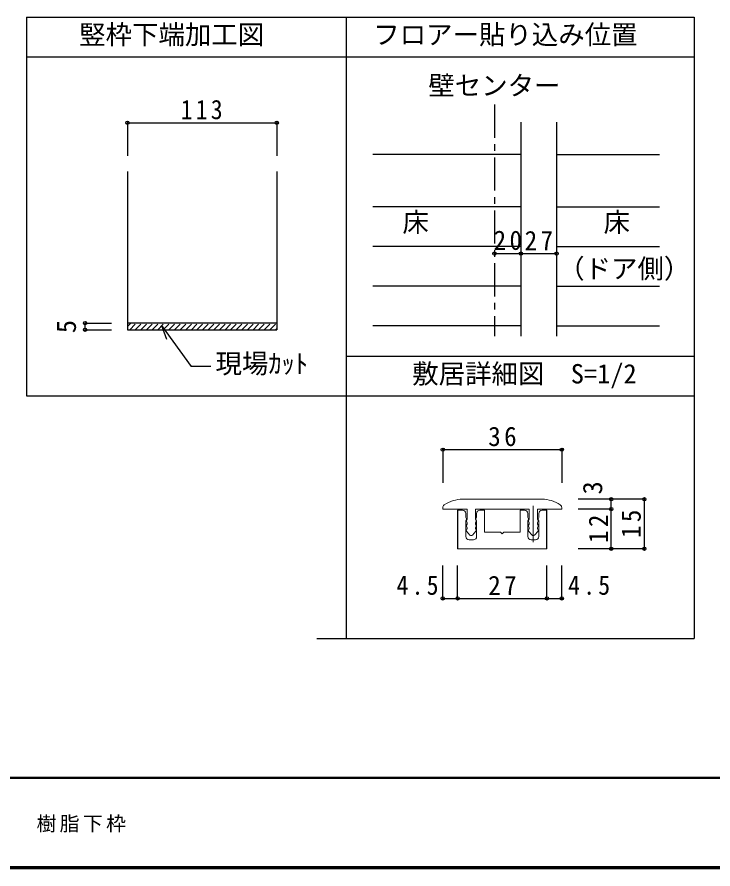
# Model space of a CAD drawing. Units: millimetres at full size, sheet at 1:5, with parts at other scales. Extents: x -973 to 977, y -718 to 696.
# Drawn here: x -529 to -3, y -701 to -56 of the extents above; entities that cross this region are included whole.
import ezdxf
from ezdxf.enums import TextEntityAlignment as Align

# ---------------------------------------------------------------- set-up
doc = ezdxf.new("R2010")
doc.units = ezdxf.units.MM
doc.header["$LTSCALE"] = 5
doc.header["$PDMODE"] = 32
doc.header["$PDSIZE"] = 2.5
doc.linetypes.add('CHAIN1', pattern=[8, 5, -1, 1, -1])
doc.linetypes.add('DASHED1', pattern=[1.8, 1.2, -0.6])
for name, color, linetype in [('0-1_通り芯', 4, 'CHAIN1'), ('0-4_枠', 3, 'Continuous'), ('0-A_文字', 3, 'Continuous'), ('0-B_寸法', 7, 'Continuous'), ('0-C_ハッチ', 4, 'Continuous'), ('0-D_', 4, 'Continuous'), ('1-B_寸法', 7, 'Continuous'), ('F-1_枠', 6, 'Continuous'), ('F-A_文字', 7, 'Continuous')]:
    doc.layers.add(name, color=color, linetype=linetype)
doc.layers.add('1-7_金物', color=7, linetype='Continuous', lineweight=18)
doc.styles.add('ＭＳ ゴシック', font='')
doc.styles.get('ＭＳ ゴシック').set_extended_font_data('MS Gothic')

msp = doc.modelspace()

# ---------------------------------------------------------------- linework, layer by layer
at = {"layer": '0-1_通り芯'}
msp.add_line((-167.959, -122.75), (-167.959, -297.827), dxfattribs=at)
at = {"layer": '0-4_枠'}
for p, q in [((-521.888, -56.5), (-521.888, -343.026)), ((-521.888, -56.5), (-302.337, -56.5)), ((-280.142, -56.5), (-280.142, -526.5)), ((-521.888, -86.5), (-302.337, -86.5)), ((-147.959, -135.95), (-147.959, -297.827)), ((-120.959, -135.95), (-120.959, -297.827)), ((-445.613, -173.432), (-445.613, -293.007)), ((-332.613, -173.432), (-332.613, -293.007)), ((-332.613, -288.007), (-445.613, -288.007)), ((-445.613, -293.007), (-332.613, -293.007)), ((-521.888, -343.026), (-280.142, -343.026))]:
    msp.add_line(p, q, dxfattribs=at)
at = {"layer": '0-A_文字'}
for p, q in [((-302.337, -56.5), (-16.924, -56.5)), ((-16.924, -56.5), (-16.924, -526.5)), ((-302.337, -86.5), (-16.924, -86.5)), ((-280.142, -313.026), (-16.924, -313.026)), ((-280.142, -343.026), (-16.924, -343.026)), ((-302.337, -526.5), (-16.924, -526.5))]:
    msp.add_line(p, q, dxfattribs=at)
at = {"layer": '0-A_文字', "color": 7}
for p, q in [((-419.74, -289.889), (-397.45, -320.725)), ((-419.74, -289.889), (-415.993, -300.196)), ((-382.53, -320.725), (-397.45, -320.725))]:
    msp.add_line(p, q, dxfattribs=at)
at = {"layer": '0-B_寸法', "color": 4}
for p, q in [((-445.613, -136.5), (-332.613, -136.5)), ((-445.613, -136.5), (-445.613, -161.5)), ((-332.613, -136.5), (-332.613, -161.5)), ((-167.959, -235.364), (-147.959, -235.364)), ((-147.959, -235.364), (-120.959, -235.364)), ((-477.671, -288.007), (-457.671, -288.007)), ((-477.671, -293.007), (-477.671, -288.007)), ((-477.671, -293.007), (-457.671, -293.007))]:
    msp.add_line(p, q, dxfattribs=at)
at = {"layer": '0-B_寸法'}
for p in [(-445.613, -136.5), (-332.613, -136.5), (-167.959, -235.364), (-147.959, -235.364), (-120.959, -235.364), (-477.671, -288.007), (-477.671, -293.007)]:
    msp.add_point(p, dxfattribs=at)
at = {"layer": '0-C_ハッチ', "linetype": 'DASHED1'}
for p, q in [((-445.613, -290.454), (-443.167, -288.007)), ((-443.924, -293.007), (-438.924, -288.007)), ((-439.681, -293.007), (-434.681, -288.007)), ((-435.439, -293.007), (-430.439, -288.007)), ((-431.196, -293.007), (-426.196, -288.007)), ((-426.953, -293.007), (-421.953, -288.007)), ((-422.711, -293.007), (-417.711, -288.007)), ((-418.468, -293.007), (-413.468, -288.007)), ((-414.226, -293.007), (-409.226, -288.007)), ((-409.983, -293.007), (-404.983, -288.007)), ((-405.74, -293.007), (-400.74, -288.007)), ((-401.498, -293.007), (-396.498, -288.007)), ((-397.255, -293.007), (-392.255, -288.007)), ((-393.012, -293.007), (-388.012, -288.007)), ((-388.77, -293.007), (-383.77, -288.007)), ((-384.527, -293.007), (-379.527, -288.007)), ((-380.284, -293.007), (-375.284, -288.007)), ((-376.042, -293.007), (-371.042, -288.007)), ((-371.799, -293.007), (-366.799, -288.007)), ((-367.557, -293.007), (-362.557, -288.007)), ((-363.314, -293.007), (-358.314, -288.007)), ((-359.071, -293.007), (-354.071, -288.007)), ((-354.829, -293.007), (-349.829, -288.007)), ((-350.586, -293.007), (-345.586, -288.007)), ((-346.343, -293.007), (-341.343, -288.007)), ((-342.101, -293.007), (-337.101, -288.007)), ((-337.858, -293.007), (-332.858, -288.007)), ((-333.615, -293.007), (-332.613, -292.005))]:
    msp.add_line(p, q, dxfattribs=at)
at = {"layer": '0-D_'}
for p, q in [((-147.959, -160.364), (-259.959, -160.364)), ((-120.959, -160.364), (-42.959, -160.364)), ((-147.959, -199.978), (-259.959, -199.978)), ((-120.959, -199.978), (-42.959, -199.978)), ((-147.959, -229.978), (-259.959, -229.978)), ((-120.959, -229.978), (-42.959, -229.978)), ((-147.959, -259.978), (-259.959, -259.978)), ((-120.959, -259.978), (-42.959, -259.978)), ((-147.959, -289.978), (-259.959, -289.978)), ((-120.959, -289.978), (-42.959, -289.978))]:
    msp.add_line(p, q, dxfattribs=at)
at = {"layer": '1-7_金物'}
for p, q in [((-192.017, -421.203), (-132.017, -421.203)), ((-207.017, -428.703), (-207.017, -427.495)), ((-207.017, -428.703), (-188.642, -428.703)), ((-195.767, -429.453), (-195.767, -458.703)), ((-192.142, -429.453), (-195.767, -429.453)), ((-195.517, -429.453), (-195.517, -458.703)), ((-188.642, -436.203), (-188.642, -428.703)), ((-182.392, -428.703), (-141.642, -428.703)), ((-182.392, -436.203), (-182.392, -428.703)), ((-178.892, -429.453), (-175.517, -429.453)), ((-175.517, -429.453), (-175.517, -446.203)), ((-148.517, -429.453), (-148.517, -446.203)), ((-145.142, -429.453), (-148.517, -429.453)), ((-141.642, -436.203), (-141.642, -428.703)), ((-135.392, -428.703), (-117.017, -428.703)), ((-135.392, -436.203), (-135.392, -428.703)), ((-128.517, -429.453), (-128.517, -458.703)), ((-117.017, -428.703), (-117.017, -427.495)), ((-189.642, -435.078), (-189.642, -431.953)), ((-189.642, -435.078), (-189.123, -435.942)), ((-189.642, -437.578), (-189.123, -436.714)), ((-189.642, -449.453), (-189.642, -437.578)), ((-188.642, -436.203), (-189.16, -437.067)), ((-188.642, -438.703), (-189.16, -437.839)), ((-182.392, -436.203), (-181.873, -437.067)), ((-181.392, -435.078), (-181.91, -435.942)), ((-181.392, -437.578), (-181.91, -436.714)), ((-181.392, -435.078), (-181.392, -431.953)), ((-181.392, -449.453), (-181.392, -437.578)), ((-142.642, -435.078), (-142.642, -431.953)), ((-142.642, -435.078), (-142.123, -435.942)), ((-142.642, -437.578), (-142.123, -436.714)), ((-142.642, -449.453), (-142.642, -437.578)), ((-141.642, -436.203), (-142.16, -437.067)), ((-135.392, -436.203), (-134.873, -437.067)), ((-135.392, -438.703), (-134.873, -437.839)), ((-134.392, -435.078), (-134.91, -435.942)), ((-134.392, -437.578), (-134.91, -436.714)), ((-134.392, -435.078), (-134.392, -431.953)), ((-134.392, -449.453), (-134.392, -437.578)), ((-188.642, -439.953), (-189.16, -440.817)), ((-188.642, -442.453), (-189.16, -441.589)), ((-188.642, -443.703), (-189.16, -444.567)), ((-188.642, -439.953), (-188.642, -438.703)), ((-188.642, -442.453), (-188.642, -443.703)), ((-182.392, -439.953), (-181.873, -440.817)), ((-182.392, -442.453), (-181.873, -441.589)), ((-182.392, -443.703), (-182.392, -442.453)), ((-182.392, -443.703), (-181.873, -444.567)), ((-141.642, -439.953), (-142.16, -440.817)), ((-141.642, -442.453), (-142.16, -441.589)), ((-141.642, -443.703), (-142.16, -444.567)), ((-141.642, -443.703), (-141.642, -442.453)), ((-135.392, -439.953), (-135.392, -438.703)), ((-135.392, -439.953), (-134.873, -440.817)), ((-135.392, -442.453), (-134.873, -441.589)), ((-135.392, -442.453), (-135.392, -443.703)), ((-135.392, -443.703), (-134.873, -444.567)), ((-186.433, -448.303), (-189.067, -445.463)), ((-184.6, -448.303), (-181.967, -445.463)), ((-163.267, -446.203), (-175.517, -446.203)), ((-162.017, -447.453), (-163.267, -446.203)), ((-162.017, -447.453), (-160.767, -446.203)), ((-148.517, -446.203), (-160.767, -446.203)), ((-139.433, -448.303), (-142.067, -445.463)), ((-137.6, -448.303), (-134.967, -445.463)), ((-183.892, -451.953), (-187.142, -451.953)), ((-140.142, -451.953), (-136.892, -451.953))]:
    msp.add_line(p, q, dxfattribs=at)
at = {"layer": '1-7_金物', "color": 4}
msp.add_line((-138.517, -426.203), (-138.517, -453.556), dxfattribs=at)
at = {"layer": '1-7_金物'}
for points in [[(-131.892, -429.453), (-128.267, -429.453), (-128.267, -458.703), (-195.767, -458.703)], [(-182.392, -439.953), (-182.392, -438.703), (-181.873, -437.839)], [(-141.642, -439.953), (-141.642, -438.703), (-142.16, -437.839)]]:
    msp.add_lwpolyline(points, dxfattribs=at)
for centre, radius, start, end in [((-192.017, -446.203), 25, 90, 123.74899), ((-132.017, -446.203), 25, 56.25101, 90), ((-204.517, -427.495), 2.5, 123.74899, 180), ((-192.142, -431.953), 2.5, 0, 90), ((-178.892, -431.953), 2.5, 90, 180), ((-145.142, -431.953), 2.5, 0, 90), ((-131.892, -431.953), 2.5, 90, 180), ((-119.517, -427.495), 2.5, 0, 56.25101), ((-188.517, -437.453), 0.75, 149.05365, 210.94635), ((-189.767, -436.328), 0.75, 329.05368, 30.94635), ((-181.267, -436.328), 0.75, 149.05365, 210.94632), ((-182.517, -437.453), 0.75, 329.05365, 30.94632), ((-141.517, -437.453), 0.75, 149.05366, 210.94634), ((-142.767, -436.328), 0.75, 329.05368, 30.94635), ((-134.267, -436.328), 0.75, 149.05365, 210.94632), ((-135.517, -437.453), 0.75, 329.05365, 30.94635), ((-188.517, -441.203), 0.75, 149.05365, 210.94635), ((-188.517, -444.953), 0.75, 149.05362, 222.83826), ((-182.517, -444.953), 0.75, 317.16174, 30.94632), ((-182.517, -441.203), 0.75, 329.05365, 30.94632), ((-141.517, -441.203), 0.75, 149.05366, 210.94634), ((-141.517, -444.953), 0.75, 149.0537, 222.83827), ((-135.517, -444.953), 0.75, 317.16174, 30.94638), ((-135.517, -441.203), 0.75, 329.05365, 30.94635), ((-187.142, -449.453), 2.5, 180, 270), ((-185.517, -447.453), 1.25, 222.83826, 317.16174), ((-183.892, -449.453), 2.5, 270, 0), ((-140.142, -449.453), 2.5, 180, 270), ((-138.517, -447.453), 1.25, 222.83827, 317.16174), ((-136.892, -449.453), 2.5, 270, 0)]:
    msp.add_arc(centre, radius, start, end, dxfattribs=at)
at = {"layer": '1-B_寸法', "color": 4}
for p, q in [((-207.017, -383.703), (-117.017, -383.703)), ((-207.017, -383.703), (-207.017, -408.703)), ((-117.017, -383.703), (-117.017, -408.703)), ((-54.517, -421.203), (-104.517, -421.203)), ((-79.517, -428.703), (-79.517, -421.203)), ((-54.517, -458.703), (-54.517, -421.203)), ((-79.517, -428.703), (-104.517, -428.703)), ((-79.517, -458.703), (-79.517, -428.703)), ((-54.517, -458.703), (-104.517, -458.703)), ((-207.017, -496.203), (-207.017, -471.203)), ((-195.767, -496.203), (-195.767, -471.203)), ((-128.267, -496.203), (-128.267, -471.203)), ((-117.017, -496.203), (-117.017, -471.203)), ((-207.017, -496.203), (-195.767, -496.203)), ((-195.767, -496.203), (-128.267, -496.203)), ((-128.267, -496.203), (-117.017, -496.203))]:
    msp.add_line(p, q, dxfattribs=at)
at = {"layer": '1-B_寸法'}
for p in [(-207.017, -383.703), (-117.017, -383.703), (-79.517, -421.203), (-54.517, -421.203), (-79.517, -428.703), (-79.517, -458.703), (-54.517, -458.703), (-207.017, -496.203), (-195.767, -496.203), (-128.267, -496.203), (-117.017, -496.203)]:
    msp.add_point(p, dxfattribs=at)
at = {"layer": 'F-1_枠'}
for p, q in [((976.653, -631.667), (-973.347, -631.667)), ((976.653, -632.5), (-973.347, -632.5)), ((976.653, -699.167), (-973.347, -699.167)), ((976.653, -700), (-973.347, -700)), ((976.653, -700.833), (-973.347, -700.833))]:
    msp.add_line(p, q, dxfattribs=at)

# ---------------------------------------------------------------- texts
at = {"layer": '0-4_枠', "color": 7, "style": 'ＭＳ ゴシック'}
msp.add_text('竪枠下端加工図', height=14.66, dxfattribs=at).set_placement((-482.113, -81.5), align=Align.BOTTOM_LEFT)
at = {"layer": '0-A_文字', "color": 7, "style": 'ＭＳ ゴシック'}
for s, p in [('フロアー貼り込み位置', (-259.63, -81.5)), ('壁センター', (-217.959, -120.032)), ('床', (-237.554, -223.414)), ('床', (-85.364, -223.414)), ('（ドア側）', (-119.694, -258.501)), ('現場ｶｯﾄ', (-378.972, -330.298)), ('敷居詳細図\u3000S=1/2', (-230.157, -338.026))]:
    msp.add_text(s, height=14.66, dxfattribs=at).set_placement(p, align=Align.BOTTOM_LEFT)
at = {"layer": '0-B_寸法', "style": 'ＭＳ ゴシック'}
msp.add_text('5', height=14.66, rotation=90, dxfattribs=at).set_placement((-480.171, -295.6), align=Align.BOTTOM_LEFT)
at = {"layer": '0-B_寸法', "char_height": 14.66, "attachment_point": 7, "style": 'ＭＳ ゴシック'}
for s, insert in [('\\T1.27;\\W0.9;113', (-405.363, -134)), ('\\T1.27;\\W0.95;20', (-168.584, -232.864)), ('\\T1.27;\\W0.95;27', (-145.084, -232.864))]:
    msp.add_mtext(s, dxfattribs=dict(at, insert=insert))
at = {"layer": '1-B_寸法', "style": 'ＭＳ ゴシック'}
msp.add_text('3', height=14.66, rotation=90, dxfattribs=at).set_placement((-82.017, -417.57), align=Align.BOTTOM_LEFT)
at = {"layer": '1-B_寸法', "char_height": 14.66, "attachment_point": 7, "style": 'ＭＳ ゴシック'}
for s, insert in [('\\T1.27;\\W0.95;36', (-172.642, -381.203)), ('\\T1.27;\\W0.9;4.5', (-241.999, -493.703)), ('\\T1.27;\\W0.95;27', (-172.642, -493.703)), ('\\T1.27;\\W0.9;4.5', (-112.195, -493.703))]:
    msp.add_mtext(s, dxfattribs=dict(at, insert=insert))
at = {"layer": '1-B_寸法', "char_height": 14.66, "attachment_point": 7, "rotation": 90, "style": 'ＭＳ ゴシック'}
for s, insert in [('\\T1.27;\\W0.95;15', (-57.017, -450.578)), ('\\T1.27;\\W0.95;12', (-82.017, -454.328))]:
    msp.add_mtext(s, dxfattribs=dict(at, insert=insert))
at = {"layer": 'F-A_文字', "insert": (-847.938, -673.333), "char_height": 11, "attachment_point": 7, "style": 'ＭＳ ゴシック'}
msp.add_mtext('\\T1.17;ドレタス\u3000シングルドア\u3000調整枠\u3000気密\u3000樹脂下枠', dxfattribs=at)

doc.saveas('drawing.dxf')
